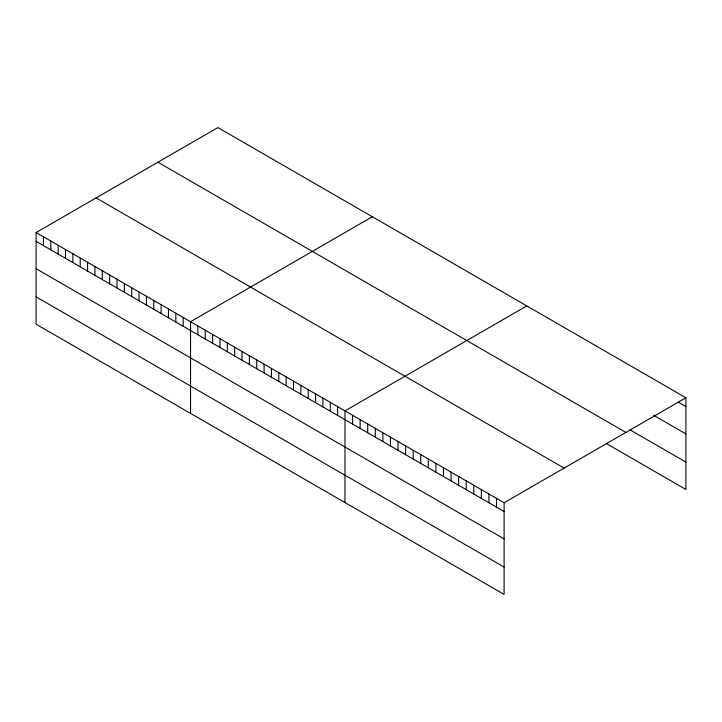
<?xml version="1.0" encoding="UTF-8"?>
<svg xmlns="http://www.w3.org/2000/svg" width="722" height="722" viewBox="0 0 722 722"><rect width="100%" height="100%" fill="white"/><g stroke="black" fill="none" stroke-linecap="round" stroke-linejoin="round"><path stroke-width="1.08" d="M36.1 232.547L504.091 502.738L504.091 594.414L36.1 324.223L36.1 232.547L217.909 127.586L685.9 397.777L685.9 489.453L606.345 443.525M372.344 216.744L190.536 321.714L190.536 413.39M526.78 305.911L344.981 410.872L344.981 502.548M504.091 502.738L685.9 397.777M678.319 402.19L685.9 406.567M653.699 415.33L685.9 433.922M630.017 429.834L685.9 462.098M157.91 162.224L625.902 432.415M96.098 197.909L564.09 468.1M36.1 241.338L504.091 511.528M36.1 268.692L504.091 538.883M36.1 296.868L504.091 567.068M496.519 498.37L496.519 507.151M488.938 493.992L488.938 502.783M481.366 489.615L481.366 498.406M473.785 485.238L473.785 494.028M466.213 480.87L466.213 489.66M458.632 476.493L458.632 485.283M451.051 472.116L451.051 480.906M443.479 467.748L443.479 476.529M435.898 463.371L435.898 472.161M428.327 458.993L428.327 467.784M420.745 454.616L420.745 463.407M413.174 450.248L413.174 459.039M405.593 445.871L405.593 454.661M398.012 441.494L398.012 450.284M390.44 437.126L390.44 445.907M382.859 432.749L382.859 441.539M375.287 428.372L375.287 437.162M367.706 423.995L367.706 432.785M360.134 419.626L360.134 428.417M352.553 415.249L352.553 424.04M337.625 406.63L337.625 415.421M330.27 402.38L330.27 411.17M322.914 398.138L322.914 406.928M315.559 393.887L315.559 402.677M308.204 389.645L308.204 398.436M300.848 385.404L300.848 394.185M293.493 381.153L293.493 389.943M286.147 376.911L286.147 385.692M278.791 372.66L278.791 381.451M271.436 368.419L271.436 377.2M264.081 364.168L264.081 372.958M256.725 359.926L256.725 368.716M249.37 355.675L249.37 364.466M242.014 351.433L242.014 360.224M234.659 347.183L234.659 355.973M227.313 342.941L227.313 351.731M219.957 338.69L219.957 347.481M212.602 334.448L212.602 343.239M205.247 330.207L205.247 338.988M197.891 325.956L197.891 334.746M183.18 317.463L183.18 326.254M175.834 313.222L175.834 322.012M168.479 308.971L168.479 317.761M161.123 304.729L161.123 313.519M153.768 300.478L153.768 309.269M146.413 296.237L146.413 305.027M139.057 291.986L139.057 300.776M131.702 287.744L131.702 296.534M124.346 283.493L124.346 292.284M117 279.252L117 288.042M109.645 275.01L109.645 283.791M102.289 270.759L102.289 279.549M94.934 266.517L94.934 275.299M87.579 262.267L87.579 271.057M80.223 258.025L80.223 266.815M72.868 253.774L72.868 262.564M65.512 249.532L65.512 258.323M58.166 245.281L58.166 254.072M50.811 241.04L50.811 249.83M43.455 236.789L43.455 245.579"/></g></svg>
